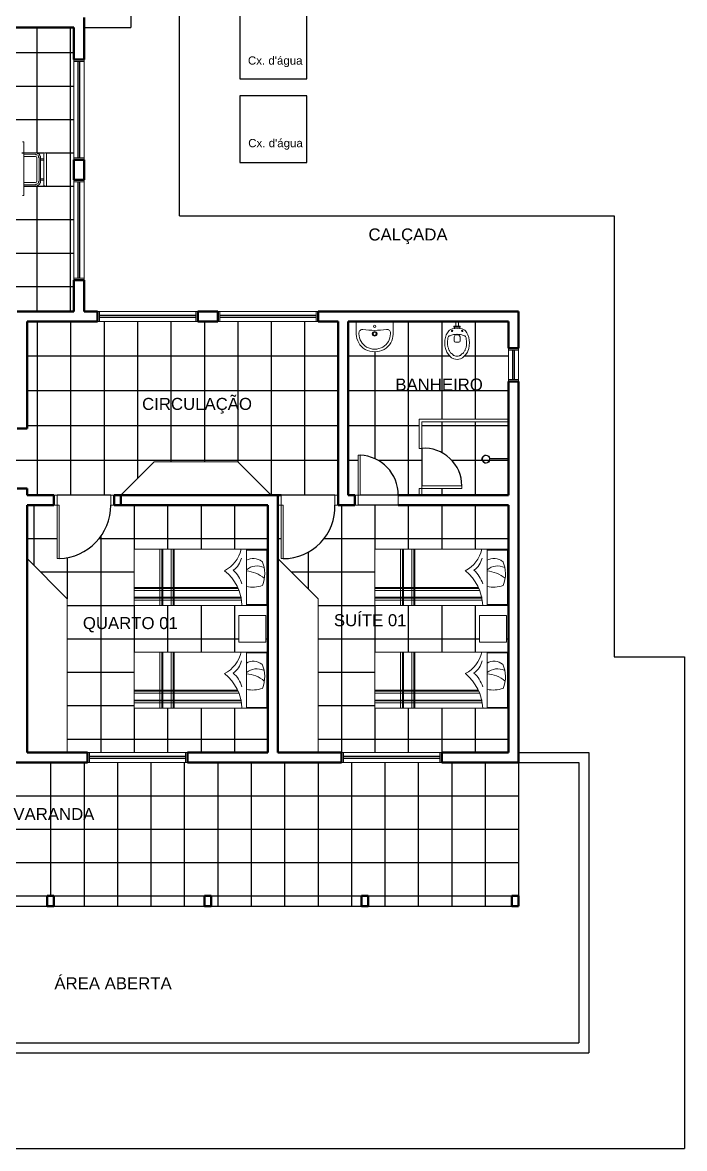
# Model space of a CAD drawing. Extents: x 200.4 to 267.3, y 143.9 to 174.2.
# Drawn here: x 232.47 to 242.37, y 144.45 to 161.31 of the extents above; entities that cross this region are included whole.
import ezdxf

# ---------------------------------------------------------------- set-up
doc = ezdxf.new("R2010")
doc.units = 0
doc.header["$LTSCALE"] = 35
doc.linetypes.add('HIDDEN', pattern=[0.375, 0.25, -0.125])
for name, color, linetype in [('01', 1, 'CONTINUOUS'), ('AF-Conexões_detalhe', 9, 'CONTINUOUS'), ('ALVENARIA', 6, 'CONTINUOUS'), ('ALVNARIA', 3, 'HIDDEN'), ('PENA3', 4, 'CONTINUOUS')]:
    doc.layers.add(name, color=color, linetype=linetype)
for name, color, linetype, lineweight in [('ESQUADRIAS', 2, 'CONTINUOUS', 18), ('PAREDE', 5, 'CONTINUOUS', 50), ('TEXTO', 2, 'CONTINUOUS', 13)]:
    doc.layers.add(name, color=color, linetype=linetype, lineweight=lineweight)
doc.styles.get("Standard").update_dxf_attribs({"font": 'ISOCP'})

msp = doc.modelspace()

# ---------------------------------------------------------------- linework, layer by layer
at = {"layer": '01'}
for p, q in [((232.685, 159.359), (232.685, 161.233)), ((233.185, 156.983), (233.185, 161.233)), ((233.235, 160.853), (231.731, 160.853)), ((233.295, 160.723), (233.295, 159.283)), ((233.325, 159.283), (233.325, 160.723)), ((233.235, 160.353), (230.385, 160.353)), ((233.235, 159.853), (232.304, 159.853)), ((232.486, 159.353), (232.456, 159.353)), ((232.791, 159.353), (232.686, 159.353)), ((233.235, 159.353), (232.82, 159.353)), ((233.235, 158.853), (232.486, 158.853)), ((232.685, 156.983), (232.685, 158.859)), ((233.295, 158.923), (233.295, 157.483)), ((233.325, 157.483), (233.325, 158.923)), ((233.235, 158.353), (232.246, 158.353)), ((233.235, 157.853), (227.399, 157.853)), ((233.235, 157.353), (229.685, 157.353)), ((235.055, 156.923), (233.615, 156.923)), ((236.855, 156.923), (235.415, 156.923)), ((232.685, 156.833), (232.685, 154.233)), ((233.185, 156.833), (233.185, 154.233)), ((235.055, 156.893), (233.615, 156.893)), ((233.685, 156.833), (233.685, 154.233)), ((234.185, 156.833), (234.185, 154.483)), ((234.685, 156.833), (234.685, 154.733)), ((235.185, 156.833), (235.185, 154.733)), ((236.855, 156.893), (235.415, 156.893)), ((235.685, 156.833), (235.685, 154.733)), ((236.185, 156.833), (236.185, 154.233)), ((236.685, 156.833), (236.685, 154.233)), ((238.235, 156.833), (238.235, 154.233)), ((238.735, 156.833), (238.735, 155.373)), ((239.235, 156.833), (239.235, 155.373)), ((237.185, 156.313), (232.535, 156.313)), ((238.858, 156.313), (237.335, 156.313)), ((237.735, 156.379), (237.735, 154.78)), ((239.735, 156.313), (239.072, 156.313)), ((237.185, 155.793), (232.535, 155.793)), ((239.735, 155.793), (237.335, 155.793)), ((237.185, 155.273), (232.535, 155.273)), ((238.395, 155.273), (237.335, 155.273)), ((239.735, 155.273), (238.435, 155.273)), ((238.735, 155.333), (238.735, 154.871)), ((239.235, 155.333), (239.235, 154.233)), ((238.435, 154.933), (238.435, 154.373)), ((237.185, 154.753), (229.685, 154.753)), ((237.485, 154.753), (237.335, 154.753)), ((238.235, 154.753), (237.786, 154.753)), ((238.435, 154.753), (238.235, 154.753)), ((239.735, 154.753), (238.888, 154.753)), ((233.785, 154.233), (232.985, 154.233)), ((237.135, 154.233), (236.335, 154.233)), ((238.085, 154.233), (237.515, 154.233)), ((238.735, 154.333), (238.735, 154.233)), ((232.635, 154.083), (232.635, 153.183)), ((234.135, 154.083), (234.135, 153.423)), ((234.635, 154.083), (234.635, 153.423)), ((235.135, 154.083), (235.135, 153.423)), ((235.635, 154.083), (235.635, 153.423)), ((237.235, 154.083), (237.235, 150.383)), ((238.085, 154.083), (237.485, 154.083)), ((237.735, 154.083), (237.735, 153.423)), ((238.235, 154.083), (238.235, 153.423)), ((238.735, 154.083), (238.735, 153.423)), ((239.235, 154.083), (239.235, 153.423)), ((232.535, 153.583), (232.985, 153.583)), ((233.61, 153.583), (236.135, 153.583)), ((233.635, 153.616), (233.635, 150.383)), ((236.285, 153.583), (236.335, 153.583)), ((236.976, 153.583), (239.735, 153.583)), ((233.135, 153.297), (233.135, 152.683)), ((236.735, 153.378), (236.735, 152.833)), ((232.735, 153.083), (234.135, 153.083)), ((236.485, 153.083), (237.735, 153.083)), ((233.135, 152.583), (234.135, 152.583)), ((234.135, 152.583), (234.135, 151.883)), ((234.635, 152.583), (234.635, 151.883)), ((235.135, 152.583), (235.135, 151.883)), ((235.635, 152.583), (235.635, 151.883)), ((236.885, 152.583), (237.735, 152.583)), ((237.735, 152.583), (237.735, 151.883)), ((238.235, 152.583), (238.235, 151.883)), ((238.735, 152.583), (238.735, 151.883)), ((239.235, 152.583), (239.235, 151.883)), ((233.135, 152.083), (235.702, 152.083)), ((236.102, 152.083), (236.135, 152.083)), ((236.885, 152.083), (239.302, 152.083)), ((239.702, 152.083), (239.735, 152.083)), ((233.135, 151.583), (234.135, 151.583)), ((236.885, 151.583), (237.735, 151.583)), ((233.135, 151.083), (234.135, 151.083)), ((234.135, 151.044), (234.135, 150.383)), ((234.635, 151.044), (234.635, 150.383)), ((235.135, 151.044), (235.135, 150.383)), ((235.635, 151.044), (235.635, 150.383)), ((236.885, 151.083), (237.735, 151.083)), ((237.735, 151.044), (237.735, 150.383)), ((238.235, 151.044), (238.235, 150.383)), ((238.735, 151.044), (238.735, 150.383)), ((239.235, 151.044), (239.235, 150.383)), ((233.135, 150.583), (236.135, 150.583)), ((236.885, 150.583), (239.735, 150.583)), ((232.885, 150.233), (232.885, 148.233)), ((233.385, 150.233), (233.385, 148.083)), ((234.905, 150.323), (233.465, 150.323)), ((234.905, 150.293), (233.465, 150.293)), ((233.885, 150.233), (233.885, 148.083)), ((234.385, 150.233), (234.385, 148.083)), ((234.885, 150.233), (234.885, 148.083)), ((235.385, 150.233), (235.385, 148.083)), ((235.885, 150.233), (235.885, 148.083)), ((236.385, 150.233), (236.385, 148.083)), ((236.885, 150.233), (236.885, 148.083)), ((238.705, 150.323), (237.265, 150.323)), ((238.705, 150.293), (237.265, 150.293)), ((237.385, 150.233), (237.385, 148.083)), ((237.885, 150.233), (237.885, 148.083)), ((238.385, 150.233), (238.385, 148.083)), ((238.885, 150.233), (238.885, 148.083)), ((239.385, 150.233), (239.385, 148.083)), ((225.785, 149.733), (239.885, 149.733)), ((225.785, 149.233), (239.885, 149.233)), ((225.785, 148.733), (239.885, 148.733)), ((230.585, 148.233), (232.835, 148.233)), ((232.935, 148.233), (235.185, 148.233)), ((235.285, 148.233), (237.535, 148.233)), ((237.635, 148.233), (239.785, 148.233))]:
    msp.add_line(p, q, dxfattribs=at)
for centre, radius, start, end in [((238.475, 154.375), 0.56, 359.8536, 94.0962), ((237.485, 154.234), 0.6, 359.9283, 87.1341), ((232.985, 154.083), 0.8, 272.1491, 0.0403), ((236.366, 154.053), 0.77, 270, 2.2446)]:
    msp.add_arc(centre, radius, start, end, dxfattribs=at)
at = {"layer": 'AF-Conexões_detalhe'}
for p, q in [((234.815, 158.413), (234.815, 172.663)), ((234.815, 158.413), (241.315, 158.413)), ((241.315, 158.413), (241.315, 151.813)), ((241.315, 151.813), (242.365, 151.813)), ((242.365, 151.813), (242.365, 144.453)), ((222.805, 144.453), (242.365, 144.453))]:
    msp.add_line(p, q, dxfattribs=at)
at = {"layer": 'ALVENARIA', "color": 6}
for p, q in [((234.085, 171.233), (234.085, 161.233)), ((239.885, 150.383), (240.935, 150.383)), ((240.935, 150.383), (240.935, 145.883)), ((239.885, 150.233), (240.785, 150.233)), ((240.785, 150.233), (240.785, 146.033)), ((227.885, 146.033), (240.785, 146.033)), ((227.885, 145.883), (240.935, 145.883))]:
    msp.add_line(p, q, dxfattribs=at)
at = {"layer": 'ALVENARIA'}
msp.add_line((233.385, 161.233), (234.085, 161.233), dxfattribs=at)
at = {"layer": 'ALVNARIA', "linetype": 'HIDDEN'}
for p, q in [((235.715, 161.463), (235.715, 160.463)), ((236.715, 160.463), (236.715, 161.463)), ((235.715, 160.463), (236.715, 160.463)), ((236.715, 160.213), (235.715, 160.213)), ((235.715, 160.213), (235.715, 159.213)), ((236.715, 159.213), (236.715, 160.213)), ((235.715, 159.213), (236.715, 159.213)), ((239.795, 156.403), (239.795, 155.963)), ((239.825, 155.963), (239.825, 156.403))]:
    msp.add_line(p, q, dxfattribs=at)
at = {"layer": 'ESQUADRIAS'}
for p, q in [((233.235, 160.753), (233.235, 159.253)), ((233.385, 160.723), (233.235, 160.723)), ((233.385, 159.253), (233.385, 160.753)), ((232.466, 159.522), (232.486, 159.522)), ((232.486, 159.359), (232.486, 159.522)), ((232.486, 159.359), (232.686, 159.359)), ((232.486, 159.359), (232.486, 158.859)), ((232.486, 158.859), (232.486, 159.359)), ((232.486, 159.339), (232.666, 159.339)), ((232.661, 159.304), (232.486, 159.304)), ((232.666, 159.329), (232.666, 159.339)), ((232.681, 159.329), (232.666, 159.329)), ((232.681, 159.284), (232.681, 158.935)), ((232.686, 159.349), (232.686, 159.359)), ((232.706, 159.304), (232.706, 159.289)), ((232.706, 159.289), (232.716, 159.289)), ((232.716, 158.93), (232.716, 159.289)), ((232.726, 159.309), (232.736, 159.309)), ((232.736, 159.269), (232.736, 159.309)), ((232.786, 159.319), (232.786, 159.339)), ((233.385, 159.283), (233.235, 159.283)), ((232.736, 159.249), (232.736, 159.269)), ((232.736, 159.269), (232.786, 159.269)), ((232.736, 158.97), (232.736, 159.249)), ((232.736, 159.249), (232.786, 159.249)), ((232.736, 158.95), (232.736, 158.97)), ((232.736, 158.97), (232.786, 158.97)), ((232.736, 158.91), (232.736, 158.95)), ((232.736, 158.95), (232.786, 158.95)), ((233.235, 158.953), (233.235, 157.453)), ((233.385, 157.453), (233.385, 158.953)), ((232.661, 158.915), (232.486, 158.915)), ((232.486, 158.879), (232.486, 158.758)), ((232.486, 158.879), (232.486, 158.859)), ((232.486, 158.879), (232.666, 158.879)), ((232.486, 158.717), (232.486, 158.879)), ((232.486, 158.859), (232.686, 158.859)), ((232.666, 158.89), (232.666, 158.879)), ((232.681, 158.89), (232.666, 158.89)), ((232.686, 158.87), (232.686, 158.859)), ((232.706, 158.93), (232.716, 158.93)), ((232.706, 158.915), (232.706, 158.93)), ((232.726, 158.91), (232.736, 158.91)), ((232.786, 158.879), (232.786, 158.899)), ((232.805, 158.855), (232.806, 158.855)), ((233.385, 158.923), (233.235, 158.923)), ((232.466, 158.717), (232.486, 158.717)), ((233.385, 157.483), (233.235, 157.483)), ((235.085, 156.983), (233.585, 156.983)), ((233.615, 156.983), (233.615, 156.833)), ((235.055, 156.833), (235.055, 156.983)), ((236.885, 156.983), (235.385, 156.983)), ((235.415, 156.983), (235.415, 156.833)), ((236.855, 156.833), (236.855, 156.983)), ((235.085, 156.833), (233.585, 156.833)), ((236.885, 156.833), (235.385, 156.833)), ((237.455, 156.814), (237.457, 156.645)), ((237.463, 156.822), (238.002, 156.822)), ((238.01, 156.814), (238.008, 156.645)), ((238.917, 156.763), (238.917, 156.748)), ((239.013, 156.763), (238.917, 156.763)), ((238.945, 156.763), (238.945, 156.833)), ((238.985, 156.763), (238.985, 156.833)), ((239.013, 156.748), (239.013, 156.763)), ((237.497, 156.663), (237.497, 156.646)), ((237.968, 156.663), (237.968, 156.646)), ((238.783, 156.553), (238.79, 156.592)), ((238.79, 156.592), (238.803, 156.632)), ((238.803, 156.632), (238.819, 156.665)), ((238.819, 156.665), (238.84, 156.692)), ((238.84, 156.692), (238.85, 156.701)), ((238.85, 156.701), (238.889, 156.722)), ((238.889, 156.722), (238.965, 156.727)), ((238.917, 156.748), (238.926, 156.748)), ((238.92, 156.602), (238.938, 156.635)), ((238.92, 156.602), (238.92, 156.545)), ((238.926, 156.748), (238.926, 156.725)), ((239.004, 156.748), (238.926, 156.748)), ((238.938, 156.635), (238.992, 156.635)), ((239.041, 156.722), (238.965, 156.727)), ((238.965, 156.727), (238.965, 156.727)), ((238.965, 156.727), (238.965, 156.727)), ((238.992, 156.635), (239.01, 156.602)), ((239.004, 156.725), (239.004, 156.748)), ((239.004, 156.748), (239.013, 156.748)), ((239.01, 156.602), (239.01, 156.545)), ((239.08, 156.701), (239.041, 156.722)), ((239.09, 156.692), (239.08, 156.701)), ((239.111, 156.665), (239.09, 156.692)), ((239.127, 156.632), (239.111, 156.665)), ((239.14, 156.592), (239.127, 156.632)), ((239.147, 156.553), (239.14, 156.592)), ((238.781, 156.516), (238.783, 156.553)), ((238.783, 156.469), (238.781, 156.516)), ((238.791, 156.429), (238.783, 156.469)), ((238.811, 156.375), (238.791, 156.429)), ((238.99, 156.525), (238.94, 156.525)), ((239.119, 156.375), (239.139, 156.429)), ((239.139, 156.429), (239.146, 156.469)), ((239.146, 156.469), (239.149, 156.516)), ((239.149, 156.516), (239.147, 156.553)), ((239.735, 156.433), (239.735, 155.933)), ((239.885, 155.933), (239.885, 156.433)), ((238.834, 156.338), (238.811, 156.375)), ((238.882, 156.29), (238.834, 156.338)), ((238.914, 156.272), (238.882, 156.29)), ((238.965, 156.263), (238.914, 156.272)), ((238.973, 156.313), (238.955, 156.313)), ((238.965, 156.263), (239.016, 156.272)), ((239.016, 156.272), (239.048, 156.29)), ((239.048, 156.29), (239.096, 156.338)), ((239.096, 156.338), (239.119, 156.375)), ((239.735, 156.403), (239.885, 156.403)), ((239.735, 155.963), (239.885, 155.963)), ((239.735, 155.373), (238.395, 155.373)), ((238.395, 155.373), (238.395, 154.933)), ((239.735, 155.333), (238.435, 155.333)), ((238.435, 155.333), (238.435, 154.933)), ((238.435, 154.933), (238.395, 154.933)), ((233.935, 154.233), (234.435, 154.733)), ((235.685, 154.733), (234.435, 154.733)), ((236.185, 154.233), (235.685, 154.733)), ((237.485, 154.833), (237.515, 154.833)), ((237.485, 154.233), (237.485, 154.833)), ((237.515, 154.833), (237.515, 154.233)), ((239.33, 154.773), (239.336, 154.773)), ((239.33, 154.773), (239.336, 154.773)), ((239.339, 154.791), (239.333, 154.793)), ((239.333, 154.753), (239.339, 154.755)), ((239.457, 154.783), (239.735, 154.783)), ((239.457, 154.763), (239.735, 154.763)), ((239.735, 154.783), (239.735, 154.763)), ((232.985, 154.233), (232.935, 154.233)), ((232.985, 154.233), (232.985, 154.083)), ((233.785, 154.233), (233.785, 154.083)), ((233.835, 154.233), (233.785, 154.233)), ((236.335, 154.233), (236.285, 154.233)), ((236.335, 154.083), (236.335, 154.233)), ((237.135, 154.083), (237.135, 154.233)), ((237.185, 154.233), (237.135, 154.233)), ((237.485, 154.233), (237.435, 154.233)), ((237.515, 154.233), (237.485, 154.233)), ((237.485, 154.233), (237.485, 154.083)), ((238.135, 154.233), (238.085, 154.233)), ((238.085, 154.233), (238.085, 154.083)), ((238.435, 154.333), (238.395, 154.333)), ((238.395, 154.333), (238.395, 154.233)), ((239.035, 154.373), (238.435, 154.373)), ((238.435, 154.373), (238.435, 154.333)), ((238.435, 154.333), (238.435, 154.233)), ((238.435, 154.333), (239.035, 154.333)), ((239.035, 154.333), (239.035, 154.373)), ((232.985, 154.083), (232.935, 154.083)), ((233.015, 154.083), (232.985, 154.083)), ((232.985, 154.083), (232.985, 153.283)), ((233.015, 153.283), (233.015, 154.083)), ((233.835, 154.083), (233.785, 154.083)), ((236.285, 154.083), (236.335, 154.083)), ((236.365, 154.083), (236.335, 154.083)), ((236.335, 154.083), (236.335, 153.283)), ((236.365, 153.283), (236.365, 154.083)), ((237.185, 154.083), (237.135, 154.083)), ((237.485, 154.083), (237.435, 154.083)), ((238.135, 154.083), (238.085, 154.083)), ((234.135, 152.583), (234.135, 153.423)), ((234.135, 153.423), (236.128, 153.423)), ((234.519, 152.583), (234.519, 153.423)), ((234.548, 152.583), (234.548, 153.423)), ((234.563, 152.583), (234.563, 153.423)), ((234.69, 152.583), (234.69, 153.423)), ((234.719, 152.583), (234.719, 153.423)), ((234.734, 152.583), (234.734, 153.423)), ((235.813, 153.423), (235.813, 152.583)), ((235.813, 153.412), (236.118, 153.412)), ((236.118, 153.412), (236.118, 152.594)), ((236.128, 153.423), (236.128, 152.583)), ((237.735, 152.583), (237.735, 153.423)), ((237.735, 153.423), (239.728, 153.423)), ((238.119, 152.583), (238.119, 153.423)), ((238.148, 152.583), (238.148, 153.423)), ((238.163, 152.583), (238.163, 153.423)), ((238.29, 152.583), (238.29, 153.423)), ((238.319, 152.583), (238.319, 153.423)), ((238.334, 152.583), (238.334, 153.423)), ((239.413, 153.423), (239.413, 152.583)), ((239.413, 153.412), (239.718, 153.412)), ((239.718, 153.412), (239.718, 152.594)), ((239.728, 153.423), (239.728, 152.583)), ((233.135, 152.683), (232.535, 153.283)), ((232.985, 153.283), (233.015, 153.283)), ((236.885, 152.683), (236.285, 153.283)), ((236.335, 153.283), (236.365, 153.283)), ((235.682, 152.852), (234.135, 152.852)), ((235.689, 152.838), (234.135, 152.838)), ((235.701, 152.808), (234.135, 152.808)), ((239.282, 152.852), (237.735, 152.852)), ((239.289, 152.838), (237.735, 152.838)), ((239.301, 152.808), (237.735, 152.808)), ((233.135, 152.683), (233.135, 150.383)), ((235.74, 152.706), (234.135, 152.706)), ((235.74, 152.691), (234.135, 152.691)), ((235.74, 152.662), (234.135, 152.662)), ((236.128, 152.583), (234.135, 152.583)), ((236.118, 152.594), (235.813, 152.594)), ((236.885, 152.683), (236.885, 150.383)), ((239.34, 152.706), (237.735, 152.706)), ((239.34, 152.691), (237.735, 152.691)), ((239.34, 152.662), (237.735, 152.662)), ((239.728, 152.583), (237.735, 152.583)), ((239.718, 152.594), (239.413, 152.594)), ((235.702, 152.433), (235.702, 152.033)), ((236.102, 152.433), (235.702, 152.433)), ((236.102, 152.033), (236.102, 152.433)), ((239.702, 152.433), (239.302, 152.433)), ((239.302, 152.433), (239.302, 152.033)), ((239.702, 152.033), (239.702, 152.433)), ((235.702, 152.033), (236.102, 152.033)), ((239.302, 152.033), (239.702, 152.033)), ((234.135, 151.044), (234.135, 151.883)), ((234.135, 151.883), (236.128, 151.883)), ((234.519, 151.044), (234.519, 151.883)), ((234.548, 151.044), (234.548, 151.883)), ((234.563, 151.044), (234.563, 151.883)), ((234.69, 151.044), (234.69, 151.883)), ((234.719, 151.044), (234.719, 151.883)), ((234.734, 151.044), (234.734, 151.883)), ((235.813, 151.883), (235.813, 151.044)), ((235.813, 151.873), (236.118, 151.873)), ((236.118, 151.873), (236.118, 151.055)), ((236.128, 151.883), (236.128, 151.044)), ((237.735, 151.044), (237.735, 151.883)), ((237.735, 151.883), (239.728, 151.883)), ((238.119, 151.044), (238.119, 151.883)), ((238.148, 151.044), (238.148, 151.883)), ((238.163, 151.044), (238.163, 151.883)), ((238.29, 151.044), (238.29, 151.883)), ((238.319, 151.044), (238.319, 151.883)), ((238.334, 151.044), (238.334, 151.883)), ((239.413, 151.883), (239.413, 151.044)), ((239.413, 151.873), (239.718, 151.873)), ((239.718, 151.873), (239.718, 151.055)), ((239.728, 151.883), (239.728, 151.044)), ((235.682, 151.313), (234.135, 151.313)), ((235.689, 151.298), (234.135, 151.298)), ((235.701, 151.269), (234.135, 151.269)), ((239.282, 151.313), (237.735, 151.313)), ((239.289, 151.298), (237.735, 151.298)), ((239.301, 151.269), (237.735, 151.269)), ((235.74, 151.166), (234.135, 151.166)), ((235.74, 151.152), (234.135, 151.152)), ((235.74, 151.122), (234.135, 151.122)), ((236.128, 151.044), (234.135, 151.044)), ((236.118, 151.055), (235.813, 151.055)), ((239.34, 151.166), (237.735, 151.166)), ((239.34, 151.152), (237.735, 151.152)), ((239.34, 151.122), (237.735, 151.122)), ((239.728, 151.044), (237.735, 151.044)), ((239.718, 151.055), (239.413, 151.055)), ((234.935, 150.383), (233.435, 150.383)), ((233.465, 150.383), (233.465, 150.233)), ((234.905, 150.233), (234.905, 150.383)), ((238.735, 150.383), (237.235, 150.383)), ((237.265, 150.383), (237.265, 150.233)), ((238.705, 150.233), (238.705, 150.383)), ((234.935, 150.233), (233.435, 150.233)), ((238.735, 150.233), (237.235, 150.233))]:
    msp.add_line(p, q, dxfattribs=at)
for points in [[(232.826, 158.875), (232.826, 159.339, 0.414214), (232.806, 159.359), (232.805, 159.359, 0.414214), (232.786, 159.34), (232.786, 159.269, 0.414214)], [(232.786, 159.269), (232.786, 159.249, 0.414214)], [(232.786, 159.249), (232.786, 158.97, 0.414214)], [(232.786, 158.97), (232.786, 158.95, 0.414214)], [(232.786, 158.95), (232.786, 158.874, 0.414214), (232.805, 158.855)], [(232.806, 158.855, 0.414214), (232.826, 158.875, 0.414214)], [(238.963, 156.641, -0.041285), (238.927, 156.64, -0.045356), (238.894, 156.633, -0.033191), (238.848, 156.616, -0.120175), (238.837, 156.608, -0.118011), (238.827, 156.587, -0.050668), (238.821, 156.533, -0.012742), (238.822, 156.493, -0.021668), (238.824, 156.469, -0.039787), (238.83, 156.442, -0.025573), (238.845, 156.401, -0.081205), (238.868, 156.364, -0.062644), (238.911, 156.326, -0.081597), (238.929, 156.317, -0.049616), (238.962, 156.312)], [(238.965, 156.641, 0.041285), (239.001, 156.64, 0.045356), (239.034, 156.633, 0.033191), (239.081, 156.616, 0.120175), (239.092, 156.608, 0.118011), (239.101, 156.587, 0.050668), (239.107, 156.533, 0.012742), (239.106, 156.493, 0.021668), (239.104, 156.469, 0.039787), (239.098, 156.442, 0.025573), (239.083, 156.401, 0.081205), (239.06, 156.364, 0.062644), (239.017, 156.326, 0.081597), (238.999, 156.317, 0.049616), (238.966, 156.312)]]:
    msp.add_lwpolyline(points, format="xyb", dxfattribs=at)
for centre, radius in [((237.732, 156.762), 0.0175), ((237.732, 156.648), 0.035), ((237.732, 156.648), 0.0225), ((238.889, 156.691), 0.0101), ((239.041, 156.691), 0.0101), ((239.397, 154.773), 0.0541)]:
    msp.add_circle(centre, radius, dxfattribs=at)
for centre, radius, start, end in [((232.661, 159.284), 0.02, 0, 90), ((232.681, 159.304), 0.025, 0, 90), ((232.686, 159.309), 0.04, 0, 90), ((232.661, 158.935), 0.02, 270, 0), ((232.681, 158.915), 0.025, 270, 0), ((232.686, 158.91), 0.04, 270, 0), ((237.463, 156.814), 0.008, 90, 180.6474), ((238.002, 156.814), 0.008, 359.3526, 90), ((237.732, 156.65), 0.275, 181.0257, 238.6785), ((237.547, 156.663), 0.05, 81.9786, 180.6474), ((237.732, 156.65), 0.235, 181.0257, 238.6785), ((237.732, 157.981), 1.281, 261.9786, 278.0214), ((237.733, 156.65), 0.235, 301.3215, 358.9743), ((237.733, 156.65), 0.275, 301.3215, 358.9743), ((237.918, 156.663), 0.05, 359.3526, 98.0214), ((237.732, 156.683), 0.304, 241.8336, 298.1664), ((237.732, 156.683), 0.264, 241.8336, 298.1664), ((238.94, 156.545), 0.02, 180.0369, 270), ((238.99, 156.545), 0.02, 270, 359.9631), ((239.294, 154.789), 0.0388, 336.6467, 5.2895), ((239.294, 154.758), 0.0388, 353.9787, 23.3533), ((239.333, 154.792), 0.000485, 73.0092, 185.2895), ((239.333, 154.754), 0.000485, 173.9787, 287.388), ((239.397, 154.773), 0.0608, 163.0092, 197.388), ((239.397, 154.773), 0.0608, 9.4687, 163.0092), ((239.397, 154.773), 0.0608, 197.388, 350.5313), ((235.259, 153.534), 0.49, 297.8443, 346.8288), ((238.859, 153.534), 0.49, 297.8443, 346.8288), ((235.456, 153.351), 0.289, 303.7175, 348.2153), ((235.918, 153.078), 0.208, 52.0228, 120.2873), ((235.638, 153.056), 0.45, 337.0115, 24.54), ((239.056, 153.351), 0.289, 303.7175, 348.2153), ((239.518, 153.078), 0.208, 52.0228, 120.2873), ((239.238, 153.056), 0.45, 337.0115, 24.54), ((235.045, 152.555), 0.703, 2.2992, 50.9071), ((235.319, 152.774), 0.448, 16.9145, 48.5644), ((235.971, 152.924), 0.249, 64.5854, 129.1554), ((235.779, 152.63), 0.47, 49.8836, 85.8528), ((238.645, 152.555), 0.703, 2.2992, 50.9071), ((238.919, 152.774), 0.448, 16.9145, 48.5644), ((239.571, 152.924), 0.249, 64.5854, 129.1554), ((239.379, 152.63), 0.47, 49.8836, 85.8528), ((235.902, 153.319), 0.464, 258.9387, 288.7606), ((239.502, 153.319), 0.464, 258.9387, 288.7606), ((235.259, 151.995), 0.49, 297.8443, 346.8288), ((238.859, 151.995), 0.49, 297.8443, 346.8288), ((235.456, 151.811), 0.289, 303.7175, 348.2153), ((235.918, 151.539), 0.208, 52.0228, 120.2873), ((235.638, 151.517), 0.45, 337.0115, 24.54), ((239.056, 151.811), 0.289, 303.7175, 348.2153), ((239.518, 151.539), 0.208, 52.0228, 120.2873), ((239.238, 151.517), 0.45, 337.0115, 24.54), ((235.045, 151.016), 0.703, 2.2992, 50.9071), ((235.319, 151.235), 0.448, 16.9145, 48.5644), ((235.971, 151.385), 0.249, 64.5854, 129.1554), ((235.779, 151.091), 0.47, 49.8836, 85.8528), ((238.645, 151.016), 0.703, 2.2992, 50.9071), ((238.919, 151.235), 0.448, 16.9145, 48.5644), ((239.571, 151.385), 0.249, 64.5854, 129.1554), ((239.379, 151.091), 0.47, 49.8836, 85.8528), ((235.902, 151.78), 0.464, 258.9387, 288.7606), ((239.502, 151.78), 0.464, 258.9387, 288.7606)]:
    msp.add_arc(centre, radius, start, end, dxfattribs=at)
at = {"layer": 'PAREDE'}
for p, q in [((233.385, 160.753), (233.385, 161.383)), ((231.865, 161.233), (233.235, 161.233)), ((233.235, 160.753), (233.235, 161.233)), ((233.235, 160.753), (233.385, 160.753)), ((233.235, 159.253), (233.385, 159.253)), ((233.235, 159.253), (233.235, 158.953)), ((233.235, 159.253), (233.385, 159.253)), ((233.385, 159.253), (233.385, 158.953)), ((233.235, 158.953), (233.385, 158.953)), ((233.235, 156.983), (233.235, 157.453)), ((233.235, 157.453), (233.385, 157.453)), ((233.235, 157.453), (233.385, 157.453)), ((233.385, 156.983), (233.385, 157.453)), ((232.385, 156.983), (233.235, 156.983)), ((233.385, 156.983), (233.585, 156.983)), ((233.585, 156.983), (233.585, 156.833)), ((235.085, 156.983), (235.385, 156.983)), ((235.085, 156.833), (235.085, 156.983)), ((235.385, 156.983), (235.385, 156.833)), ((236.885, 156.983), (237.435, 156.983)), ((236.885, 156.833), (236.885, 156.983)), ((237.435, 156.983), (239.885, 156.983)), ((239.885, 156.983), (239.885, 156.433)), ((232.535, 156.833), (233.585, 156.833)), ((232.535, 155.233), (232.535, 156.833)), ((235.085, 156.833), (235.385, 156.833)), ((236.885, 156.833), (237.185, 156.833)), ((237.185, 156.833), (237.185, 154.233)), ((237.335, 156.833), (239.735, 156.833)), ((237.335, 156.833), (237.335, 154.233)), ((239.735, 156.833), (239.735, 156.433)), ((239.735, 156.433), (239.885, 156.433)), ((239.735, 156.433), (239.885, 156.433)), ((239.735, 155.933), (239.885, 155.933)), ((239.735, 155.933), (239.735, 154.233)), ((239.885, 155.933), (239.885, 154.083)), ((232.535, 155.233), (232.385, 155.233)), ((232.535, 154.333), (232.385, 154.333)), ((232.535, 154.233), (232.535, 154.333)), ((232.935, 154.233), (232.535, 154.233)), ((232.935, 154.233), (232.935, 154.083)), ((233.835, 154.233), (233.835, 154.083)), ((236.335, 154.233), (233.835, 154.233)), ((233.935, 154.233), (233.935, 154.083)), ((236.285, 154.083), (236.285, 154.233)), ((237.185, 154.233), (237.185, 154.083)), ((237.435, 154.233), (237.335, 154.233)), ((237.435, 154.233), (237.435, 154.083)), ((239.735, 154.233), (238.085, 154.234)), ((232.535, 150.383), (232.535, 154.083)), ((232.535, 154.083), (232.935, 154.083)), ((233.835, 154.083), (236.135, 154.083)), ((236.135, 150.383), (236.135, 154.083)), ((236.285, 154.083), (236.285, 150.383)), ((237.185, 154.083), (237.435, 154.083)), ((238.085, 154.083), (239.735, 154.083)), ((239.735, 154.083), (239.735, 150.383)), ((239.885, 154.083), (239.885, 150.233)), ((232.535, 150.383), (233.435, 150.383)), ((233.435, 150.383), (233.435, 150.233)), ((234.935, 150.233), (234.935, 150.383)), ((234.935, 150.383), (236.135, 150.383)), ((236.285, 150.383), (237.235, 150.383)), ((237.235, 150.383), (237.235, 150.233)), ((238.735, 150.383), (238.735, 150.233)), ((238.735, 150.383), (239.735, 150.383)), ((231.185, 150.233), (233.435, 150.233)), ((234.935, 150.233), (237.235, 150.233)), ((238.735, 150.233), (239.885, 150.233)), ((232.835, 148.233), (232.835, 148.083)), ((232.835, 148.233), (232.935, 148.233)), ((232.935, 148.233), (232.935, 148.083)), ((235.185, 148.233), (235.185, 148.083)), ((235.185, 148.233), (235.285, 148.233)), ((235.285, 148.233), (235.285, 148.083)), ((237.535, 148.233), (237.535, 148.083)), ((237.535, 148.233), (237.635, 148.233)), ((237.635, 148.233), (237.635, 148.083)), ((239.785, 148.233), (239.885, 148.233)), ((239.785, 148.233), (239.785, 148.083)), ((239.885, 148.233), (239.885, 148.083)), ((232.935, 148.083), (232.835, 148.083)), ((235.285, 148.083), (235.185, 148.083)), ((237.635, 148.083), (237.535, 148.083)), ((239.885, 148.083), (239.785, 148.083))]:
    msp.add_line(p, q, dxfattribs=at)
at = {"layer": 'PENA3'}
for p, q in [((239.885, 150.233), (239.885, 148.233)), ((230.585, 148.083), (232.835, 148.083)), ((232.935, 148.083), (235.185, 148.083)), ((235.285, 148.083), (237.535, 148.083)), ((237.635, 148.083), (239.785, 148.083))]:
    msp.add_line(p, q, dxfattribs=at)

# ---------------------------------------------------------------- texts
at = {"layer": 'TEXTO', "ltscale": 0.01, "attachment_point": 1}
for s, insert, char_height in [("{\\fArial|b0|i0|c0|p34;Cx. d'água}", (235.837, 160.801), 0.12302), ("{\\fArial|b0|i0|c0|p34;Cx. d'água}", (235.841, 159.565), 0.12302), ('{\\fArial|b0|i0|c0|p34;CALÇADA}', (237.639, 158.225), 0.17941), ('{\\fArial|b0|i0|c0|p34;BANHEIRO}', (238.041, 155.979), 0.17941), ('{\\fArial|b0|i0|c0|p34;CIRCULAÇÃO}', (234.254, 155.689), 0.17941), ('{\\fArial|b0|i0|c0|p34;QUARTO 01}', (233.368, 152.408), 0.17941), ('{\\fArial|b0|i0|c0|p34;SUÍTE 01}', (237.122, 152.451), 0.17941), ('{\\fArial|b0|i0|c0|p34;VARANDA}', (232.329, 149.549), 0.17941), ('{\\fArial|b0|i0|c0|p34;ÁREA ABERTA}', (232.942, 147.016), 0.17941)]:
    msp.add_mtext(s, dxfattribs=dict(at, insert=insert, char_height=char_height))

doc.saveas('drawing.dxf')
